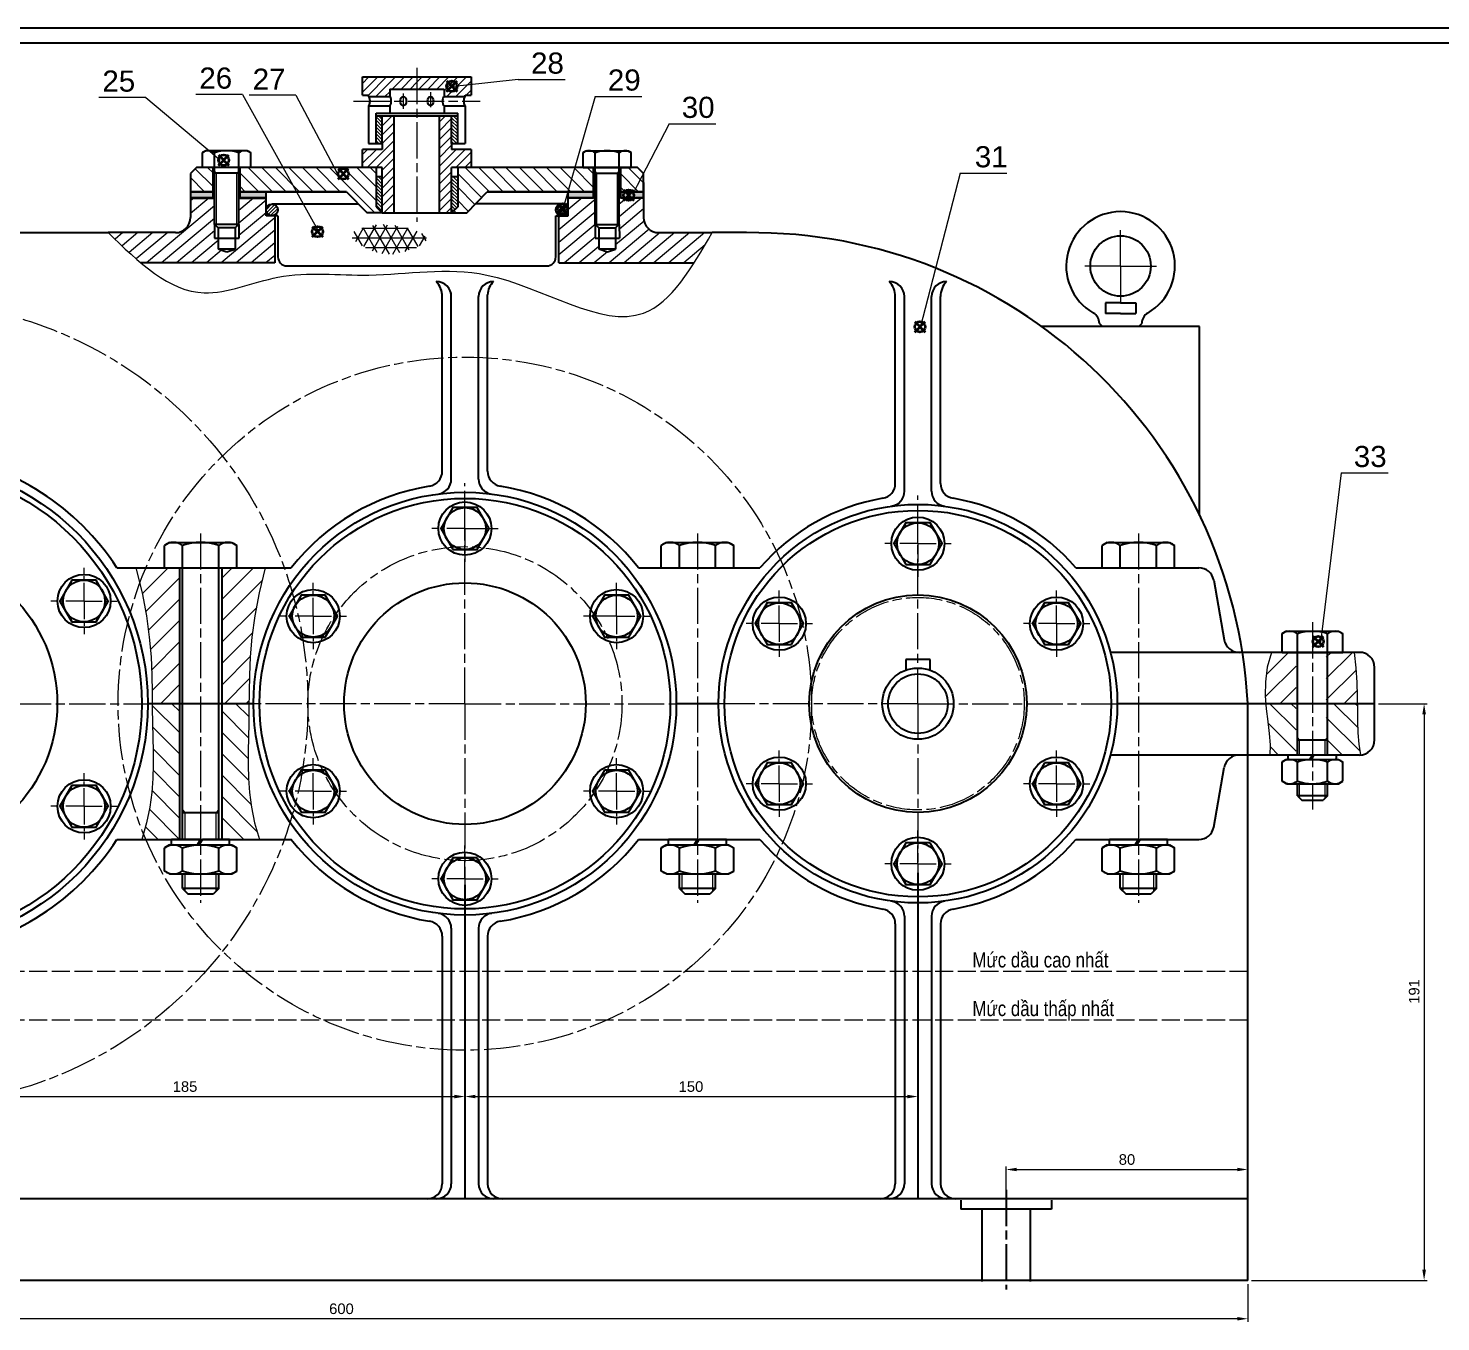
# Model space of a CAD drawing. Header units: millimetres. Extents: x 616 to 1805, y 3019 to 3860.
# Drawn here: x 895.4 to 1363.1, y 3432 to 3860.4 of the extents above; entities that cross this region are included whole.
import ezdxf

# ---------------------------------------------------------------- set-up
doc = ezdxf.new("R2010")
doc.units = ezdxf.units.MM
for name, pattern in [('AM_ISO02W050', [7.5, 6, -1.5]), ('AM_ISO08W050', [18, 12, -1.5, 3, -1.5]), ('AM_ISO08W050x2', [9, 6, -0.75, 1.5, -0.75])]:
    doc.linetypes.add(name, pattern=pattern)
doc.layers.add('AM_12', color=7, linetype='Continuous', lineweight=35, plot=False)
for name, color, linetype, lineweight in [('AM_7', 4, 'AM_ISO08W050', 25), ('Dim', 2, 'Continuous', 9), ('dường tâm', 4, 'AM_ISO08W050', 13), ('net duong chi so', 3, 'Continuous', 13), ('Net mảnh', 3, 'Continuous', 13), ('Nét đứt mảnh', 6, 'AM_ISO02W050', 13), ('Text', 7, 'Continuous', 9), ('đường hatch', 1, 'Continuous', 13)]:
    doc.layers.add(name, color=color, linetype=linetype, lineweight=lineweight)
doc.styles.get("Standard").update_dxf_attribs({"font": 'arial.ttf'})
doc.styles.add('tieu de', font='arial.ttf', dxfattribs={"width": 0.8})

msp = doc.modelspace()

# ---------------------------------------------------------------- hatches: boundary and pattern name
at = {"layer": 'đường hatch'}
h = msp.add_hatch(color=256, dxfattribs=at)
h.paths.add_polyline_path([(956.59, 3804.24), (956.59, 3806.24), (949.09, 3806.24), (949.09, 3804.24)])
h.paths.add_polyline_path([(1091.59, 3806.24), (1091.59, 3804.24), (1099.09, 3804.24), (1099.09, 3806.24)])
h.paths.add_polyline_path([(974.14, 3804.24), (974.14, 3806.24), (965.59, 3806.24), (965.59, 3804.24)])
h.paths.add_polyline_path([(1074.14, 3806.24), (1074.15, 3804.24), (1082.59, 3804.24), (1082.59, 3806.24)])
h = msp.add_hatch(dxfattribs=at)
h.set_pattern_fill('NET3', color=256)
edge = h.paths.add_edge_path()
edge.add_spline(control_points=[(1011.42, 3795.43), (1006.65, 3794.42), (998.79, 3792.76), (1010.17, 3785.59), (1017.33, 3784.7), (1031.8, 3790.97), (1018.65, 3795.18), (1013.58, 3795.36), (1011.42, 3795.43)], knot_values=[0, 0, 0, 0, 9.875608, 16.238359, 28.999737, 37.376023, 47.112432, 54.263946, 54.263946, 54.263946, 54.263946], degree=3, periodic=0)

# ---------------------------------------------------------------- linework, layer by layer
for p, q in [((1804.88, 3860.39), (615.88, 3860.39)), ((1799.88, 3855.39), (635.88, 3855.39)), ((1006.09, 3838.24), (1006.09, 3844.24)), ((1006.09, 3844.24), (1042.09, 3844.24)), ((1015.09, 3840.24), (1033.09, 3840.24)), ((1015.09, 3840.24), (1015.09, 3837.74)), ((1033.09, 3840.24), (1033.09, 3837.74)), ((1042.09, 3844.24), (1042.09, 3838.24)), ((1006.09, 3838.24), (1008.09, 3838.24)), ((1008.09, 3837.74), (1008.09, 3838.24)), ((1008.11, 3837.74), (1008.11, 3837.74)), ((1008.11, 3837.74), (1015.09, 3837.74)), ((1033.09, 3837.74), (1040.09, 3837.74)), ((1040.09, 3838.24), (1042.09, 3838.24)), ((1040.09, 3837.74), (1040.09, 3838.24)), ((1008.09, 3834.74), (1015.09, 3834.74)), ((1008.09, 3834.74), (1008.09, 3822.24)), ((1010.59, 3832.24), (1037.59, 3832.24)), ((1010.59, 3822.24), (1010.59, 3832.24)), ((1037.59, 3831.24), (1010.59, 3831.24)), ((1012.59, 3822.24), (1012.59, 3831.24)), ((1015.09, 3834.74), (1015.09, 3832.24)), ((1016.59, 3799.24), (1016.59, 3831.24)), ((1031.59, 3799.24), (1031.59, 3831.24)), ((1033.09, 3834.74), (1040.09, 3834.74)), ((1033.09, 3834.74), (1033.09, 3832.24)), ((1035.59, 3822.24), (1035.59, 3831.24)), ((1037.59, 3822.24), (1037.59, 3832.24)), ((1040.09, 3834.74), (1040.09, 3822.24)), ((1008.09, 3822.24), (1012.59, 3822.24)), ((1012.59, 3822.24), (1012.59, 3820.24)), ((1035.59, 3822.24), (1040.09, 3822.24)), ((1035.59, 3822.24), (1035.59, 3820.24)), ((954.21, 3819.84), (953.09, 3819.19)), ((953.09, 3814.24), (953.09, 3819.19)), ((953.09, 3814.89), (953.09, 3819.19)), ((967.96, 3819.84), (954.21, 3819.84)), ((967.96, 3819.84), (954.21, 3819.84)), ((957.09, 3813.04), (957.09, 3819.15)), ((965.09, 3813.04), (965.09, 3819.15)), ((967.96, 3819.84), (969.09, 3819.19)), ((969.09, 3814.24), (969.09, 3819.19)), ((1006.09, 3814.24), (1006.09, 3820.24)), ((1012.59, 3820.24), (1006.09, 3820.24)), ((1042.09, 3820.24), (1035.59, 3820.24)), ((1042.09, 3820.24), (1042.09, 3814.24)), ((1080.21, 3819.84), (1079.09, 3819.19)), ((1079.09, 3814.24), (1079.09, 3819.19)), ((1080.21, 3819.84), (1093.96, 3819.84)), ((1080.21, 3819.84), (1093.96, 3819.84)), ((1083.09, 3813.04), (1083.09, 3819.15)), ((1091.09, 3813.04), (1091.09, 3819.15)), ((1093.96, 3819.84), (1095.09, 3819.19)), ((1095.09, 3814.24), (1095.09, 3819.19)), ((1095.09, 3814.89), (1095.09, 3819.19)), ((951.09, 3814.24), (949.09, 3812.24)), ((949.09, 3812.24), (949.09, 3806.24)), ((1010.59, 3814.24), (951.09, 3814.24)), ((969.09, 3814.24), (953.09, 3814.24)), ((956.59, 3804.22), (956.59, 3814.24)), ((957.09, 3795.44), (957.09, 3813.04)), ((965.09, 3812.44), (957.09, 3812.44)), ((965.09, 3795.44), (965.09, 3813.04)), ((965.59, 3804.22), (965.59, 3814.24)), ((1012.59, 3814.24), (1006.09, 3814.24)), ((1010.59, 3814.24), (1010.59, 3804.24)), ((1012.59, 3799.24), (1012.59, 3814.24)), ((1042.09, 3814.24), (1035.59, 3814.24)), ((1035.59, 3799.24), (1035.59, 3814.24)), ((1037.59, 3814.24), (1037.59, 3804.24)), ((1097.09, 3814.24), (1037.59, 3814.24)), ((1079.09, 3814.24), (1095.09, 3814.24)), ((1082.59, 3804.22), (1082.59, 3814.24)), ((1083.09, 3795.44), (1083.09, 3813.04)), ((1083.09, 3812.44), (1091.09, 3812.44)), ((1091.09, 3795.44), (1091.09, 3813.04)), ((1091.59, 3804.22), (1091.59, 3814.24)), ((1099.09, 3812.24), (1097.09, 3814.24)), ((1099.09, 3806.24), (1099.09, 3812.24)), ((1010.59, 3811.24), (1010.59, 3801.24)), ((1010.59, 3811.24), (1012.59, 3811.24)), ((1035.59, 3811.24), (1037.59, 3811.24)), ((1037.59, 3811.24), (1037.59, 3801.24)), ((949.09, 3806.24), (956.59, 3806.24)), ((956.59, 3806.24), (949.09, 3806.24)), ((949.09, 3806.24), (949.09, 3804.24)), ((956.59, 3804.24), (949.09, 3804.24)), ((949.09, 3804.24), (957.09, 3804.24)), ((949.15, 3804.06), (949.13, 3797.67)), ((956.59, 3806.24), (957.09, 3806.24)), ((965.59, 3806.24), (965.09, 3806.24)), ((974.14, 3804.22), (965.09, 3804.22)), ((965.09, 3804.06), (974.14, 3804.07)), ((965.59, 3806.24), (1000.79, 3806.24)), ((1000.79, 3806.24), (965.59, 3806.24)), ((974.14, 3804.07), (974.14, 3806.24)), ((974.15, 3798.22), (974.14, 3804.09)), ((1000.79, 3806.24), (1007.59, 3799.24)), ((1010.59, 3804.24), (1010.59, 3801.24)), ((1037.59, 3804.24), (1037.59, 3801.24)), ((1040.59, 3799.24), (1047.38, 3806.24)), ((1047.38, 3806.24), (1082.59, 3806.24)), ((1082.59, 3806.24), (1047.38, 3806.24)), ((1074.15, 3804.24), (1074.14, 3806.24)), ((1083.09, 3804.24), (1074.15, 3804.24)), ((1083.09, 3804.24), (1074.15, 3804.24)), ((1074.15, 3804.24), (1082.59, 3804.24)), ((1099.15, 3804.27), (1091.09, 3804.24)), ((1099.09, 3804.24), (1091.09, 3804.24)), ((1091.59, 3806.24), (1099.09, 3806.24)), ((1099.09, 3806.24), (1091.59, 3806.24)), ((1091.59, 3804.24), (1099.09, 3804.24)), ((1099.09, 3804.24), (1099.09, 3806.24)), ((1099.09, 3804.24), (1099.09, 3803.7)), ((978.09, 3798.22), (974.15, 3798.22)), ((976.09, 3802.22), (1004.69, 3802.22)), ((977.09, 3798.22), (977.09, 3782.69)), ((978.09, 3798.22), (978.09, 3784.66)), ((1012.59, 3799.24), (1007.59, 3799.24)), ((1010.59, 3801.24), (1012.59, 3799.24)), ((1010.59, 3801.24), (1012.59, 3799.24)), ((1012.59, 3799.24), (1012.59, 3799.24)), ((1012.59, 3799.24), (1012.59, 3799.24)), ((1012.59, 3799.24), (1035.59, 3799.24)), ((1037.59, 3801.24), (1035.59, 3799.24)), ((1035.59, 3799.24), (1037.59, 3801.24)), ((1035.59, 3799.24), (1040.59, 3799.24)), ((1072.09, 3802.22), (1043.48, 3802.22)), ((1070.09, 3798.22), (1074.15, 3798.23)), ((1070.09, 3784.66), (1070.09, 3798.22)), ((1071.09, 3782.69), (1071.09, 3798.22)), ((965.09, 3795.44), (957.09, 3795.44)), ((957.09, 3795.44), (958.29, 3794.24)), ((957.09, 3795.44), (957.09, 3790.9)), ((963.89, 3794.24), (958.29, 3794.24)), ((958.29, 3794.24), (958.29, 3787.28)), ((965.09, 3795.44), (963.89, 3794.24)), ((963.89, 3794.24), (963.89, 3787.21)), ((965.09, 3795.44), (965.17, 3790.9)), ((1083.09, 3795.44), (1091.09, 3795.44)), ((1083.09, 3795.44), (1084.29, 3794.24)), ((1083.09, 3795.44), (1083.09, 3790.9)), ((1084.29, 3794.24), (1089.89, 3794.24)), ((1084.29, 3794.24), (1084.29, 3787.28)), ((1091.09, 3795.44), (1089.89, 3794.24)), ((1089.89, 3794.24), (1089.89, 3787.21)), ((1091.09, 3795.44), (1091.17, 3790.9)), ((854.99, 3792.69), (921.84, 3792.69)), ((944.13, 3792.69), (921.84, 3792.69)), ((957.09, 3790.9), (965.2, 3790.9)), ((1083.09, 3790.9), (1091.2, 3790.9)), ((1104.16, 3792.69), (1121.9, 3792.69)), ((1133.19, 3792.69), (1121.9, 3792.69)), ((958.29, 3787.28), (961.14, 3786.35)), ((958.29, 3787.28), (963.89, 3787.28)), ((961.14, 3786.35), (963.89, 3787.21)), ((1084.29, 3787.28), (1087.15, 3786.35)), ((1084.29, 3787.28), (1089.89, 3787.28)), ((1087.15, 3786.35), (1089.89, 3787.21)), ((977.09, 3782.69), (932.69, 3782.69)), ((981.09, 3781.66), (1067.09, 3781.66)), ((1071.09, 3782.69), (1115.89, 3782.69)), ((1032.49, 3713.68), (1032.49, 3771.49)), ((1035.49, 3711.09), (1035.49, 3771.49)), ((1044.49, 3711.09), (1044.49, 3771.49)), ((1047.49, 3713.68), (1047.49, 3772.14)), ((1182.49, 3709.63), (1182.49, 3771.49)), ((1185.49, 3707.05), (1185.49, 3771.49)), ((1194.49, 3707.05), (1194.49, 3771.49)), ((1197.49, 3709.63), (1197.49, 3771.49)), ((1252.08, 3769.39), (1252.08, 3765.89)), ((1257.08, 3769.39), (1252.08, 3769.39)), ((1257.08, 3765.89), (1252.08, 3765.89)), ((1257.08, 3769.39), (1262.09, 3769.39)), ((1257.08, 3765.89), (1262.09, 3765.89)), ((1262.09, 3769.39), (1262.09, 3765.89)), ((1283.27, 3761.64), (1230.9, 3761.64)), ((1251.08, 3761.64), (1250.08, 3762.64)), ((1263.08, 3761.64), (1251.08, 3761.64)), ((1263.08, 3761.64), (1264.08, 3762.64)), ((1283.27, 3699.05), (1283.27, 3761.64)), ((1035.49, 3706.49), (1035.49, 3706.56)), ((1044.49, 3706.49), (1044.49, 3706.56)), ((1185.49, 3702.49), (1185.49, 3702.56)), ((1194.49, 3702.49), (1194.49, 3702.56)), ((942.18, 3690.09), (940.49, 3689.11)), ((940.49, 3681.69), (940.49, 3689.11)), ((942.18, 3690.09), (962.8, 3690.09)), ((942.18, 3690.09), (962.8, 3690.09)), ((946.49, 3681.69), (946.49, 3689.06)), ((958.49, 3681.69), (958.49, 3689.06)), ((962.8, 3690.09), (964.49, 3689.11)), ((964.49, 3681.69), (964.49, 3689.11)), ((964.49, 3682.67), (964.49, 3689.11)), ((1106.68, 3690.09), (1104.99, 3689.11)), ((1104.99, 3681.69), (1104.99, 3689.11)), ((1106.68, 3690.09), (1127.3, 3690.09)), ((1106.68, 3690.09), (1127.3, 3690.09)), ((1110.99, 3681.69), (1110.99, 3689.06)), ((1122.99, 3681.69), (1122.99, 3689.06)), ((1127.3, 3690.09), (1128.99, 3689.11)), ((1128.99, 3681.69), (1128.99, 3689.11)), ((1128.99, 3682.67), (1128.99, 3689.11)), ((1252.68, 3690.09), (1250.99, 3689.11)), ((1250.99, 3681.69), (1250.99, 3689.11)), ((1252.68, 3690.09), (1273.3, 3690.09)), ((1252.68, 3690.09), (1273.3, 3690.09)), ((1256.99, 3681.69), (1256.99, 3689.06)), ((1268.99, 3681.69), (1268.99, 3689.06)), ((1273.3, 3690.09), (1274.99, 3689.11)), ((1274.99, 3681.69), (1274.99, 3689.11)), ((1274.99, 3682.67), (1274.99, 3689.11)), ((924.73, 3681.69), (982.51, 3681.69)), ((940.49, 3681.69), (964.49, 3681.69)), ((945.49, 3681.69), (945.49, 3591.69)), ((946.49, 3591.69), (946.49, 3681.69)), ((958.49, 3591.69), (958.49, 3681.69)), ((959.49, 3681.69), (959.49, 3591.69)), ((1097.47, 3681.69), (1137.68, 3681.69)), ((1104.99, 3681.69), (1128.99, 3681.69)), ((1242.29, 3681.69), (1282.99, 3681.69)), ((1250.99, 3681.69), (1274.99, 3681.69)), ((1287.91, 3677.56), (1291.39, 3657.82)), ((1312.03, 3660.69), (1310.62, 3659.88)), ((1310.62, 3653.69), (1310.62, 3659.88)), ((1312.03, 3660.69), (1329.21, 3660.69)), ((1312.03, 3660.69), (1329.21, 3660.69)), ((1315.62, 3653.69), (1315.62, 3659.83)), ((1325.62, 3653.69), (1325.62, 3659.83)), ((1329.21, 3660.69), (1330.62, 3659.88)), ((1330.62, 3653.69), (1330.62, 3659.88)), ((1330.62, 3654.5), (1330.62, 3659.88)), ((1336.19, 3653.69), (1253.76, 3653.69)), ((1310.62, 3653.69), (1330.62, 3653.69)), ((1315.62, 3619.69), (1315.62, 3653.69)), ((1325.62, 3619.69), (1325.62, 3653.69)), ((1193.99, 3651.3), (1185.99, 3651.3)), ((1185.99, 3651.3), (1185.99, 3647.8)), ((1193.99, 3647.8), (1193.99, 3651.3)), ((1341.19, 3624.69), (1341.19, 3648.69)), ((969.99, 3636.69), (934.99, 3636.69)), ((1123.99, 3636.69), (1109.99, 3636.69)), ((1341.19, 3636.69), (1255.99, 3636.69)), ((1299.19, 3445.69), (1299.19, 3636.69)), ((1315.62, 3624.69), (1325.62, 3624.69)), ((1336.19, 3619.69), (1253.76, 3619.69)), ((1287.91, 3595.82), (1291.39, 3615.56)), ((1312.03, 3618.19), (1310.62, 3617.38)), ((1310.62, 3611), (1310.62, 3617.38)), ((1312.03, 3618.19), (1329.21, 3618.19)), ((1312.62, 3618.19), (1312.62, 3619.69)), ((1320.62, 3619.69), (1312.62, 3619.69)), ((1312.62, 3618.19), (1319.72, 3618.19)), ((1315.62, 3611.05), (1315.62, 3617.33)), ((1319.72, 3618.19), (1320.62, 3619.69)), ((1320.22, 3618.19), (1321.12, 3619.69)), ((1320.22, 3618.19), (1328.62, 3618.19)), ((1328.62, 3619.69), (1321.12, 3619.69)), ((1325.62, 3611.05), (1325.62, 3617.33)), ((1328.62, 3618.19), (1328.62, 3619.69)), ((1329.21, 3618.19), (1330.62, 3617.38)), ((1330.62, 3611), (1330.62, 3617.38)), ((1312.03, 3610.19), (1310.62, 3611)), ((1329.21, 3610.19), (1330.62, 3611)), ((1312.03, 3610.19), (1329.21, 3610.19)), ((1315.62, 3606.19), (1315.62, 3610.19)), ((1315.62, 3606.19), (1317.12, 3604.69)), ((1325.62, 3606.19), (1315.62, 3606.19)), ((1325.62, 3606.19), (1324.12, 3604.69)), ((1325.62, 3606.19), (1325.62, 3610.19)), ((1317.12, 3604.69), (1324.12, 3604.69)), ((946.49, 3600.69), (958.49, 3600.69)), ((924.73, 3591.69), (982.54, 3591.69)), ((942.18, 3589.89), (940.49, 3588.91)), ((940.49, 3581.27), (940.49, 3588.91)), ((942.18, 3589.89), (962.8, 3589.89)), ((942.89, 3589.89), (942.89, 3591.69)), ((952.49, 3591.69), (942.89, 3591.69)), ((942.89, 3589.89), (951.41, 3589.89)), ((946.49, 3581.32), (946.49, 3588.86)), ((951.41, 3589.89), (952.49, 3591.69)), ((952.01, 3589.89), (953.08, 3591.69)), ((952.01, 3589.89), (962.09, 3589.89)), ((962.09, 3591.69), (953.08, 3591.69)), ((958.49, 3581.32), (958.49, 3588.86)), ((962.09, 3589.89), (962.09, 3591.69)), ((962.8, 3589.89), (964.49, 3588.91)), ((964.49, 3581.27), (964.49, 3588.91)), ((1097.47, 3591.69), (1137.68, 3591.69)), ((1106.68, 3589.89), (1104.99, 3588.91)), ((1104.99, 3581.27), (1104.99, 3588.91)), ((1106.68, 3589.89), (1127.3, 3589.89)), ((1107.39, 3589.89), (1107.39, 3591.69)), ((1116.99, 3591.69), (1107.39, 3591.69)), ((1107.39, 3589.89), (1115.91, 3589.89)), ((1110.99, 3581.32), (1110.99, 3588.86)), ((1115.91, 3589.89), (1116.99, 3591.69)), ((1116.51, 3589.89), (1117.58, 3591.69)), ((1116.51, 3589.89), (1126.59, 3589.89)), ((1126.59, 3591.69), (1117.58, 3591.69)), ((1122.99, 3581.32), (1122.99, 3588.86)), ((1126.59, 3589.89), (1126.59, 3591.69)), ((1127.3, 3589.89), (1128.99, 3588.91)), ((1128.99, 3581.27), (1128.99, 3588.91)), ((1242.29, 3591.69), (1282.99, 3591.69)), ((1252.68, 3589.89), (1250.99, 3588.91)), ((1250.99, 3581.27), (1250.99, 3588.91)), ((1252.68, 3589.89), (1273.3, 3589.89)), ((1253.39, 3589.89), (1253.39, 3591.69)), ((1262.99, 3591.69), (1253.39, 3591.69)), ((1253.39, 3589.89), (1261.91, 3589.89)), ((1256.99, 3581.32), (1256.99, 3588.86)), ((1261.91, 3589.89), (1262.99, 3591.69)), ((1262.51, 3589.89), (1263.58, 3591.69)), ((1262.51, 3589.89), (1272.59, 3589.89)), ((1272.59, 3591.69), (1263.58, 3591.69)), ((1268.99, 3581.32), (1268.99, 3588.86)), ((1272.59, 3589.89), (1272.59, 3591.69)), ((1273.3, 3589.89), (1274.99, 3588.91)), ((1274.99, 3581.27), (1274.99, 3588.91)), ((942.18, 3580.29), (940.49, 3581.27)), ((942.18, 3580.29), (962.8, 3580.29)), ((946.49, 3575.49), (946.49, 3580.29)), ((958.49, 3575.49), (958.49, 3580.29)), ((962.8, 3580.29), (964.49, 3581.27)), ((1106.68, 3580.29), (1104.99, 3581.27)), ((1106.68, 3580.29), (1127.3, 3580.29)), ((1110.99, 3575.49), (1110.99, 3580.29)), ((1122.99, 3575.49), (1122.99, 3580.29)), ((1127.3, 3580.29), (1128.99, 3581.27)), ((1189.99, 3580.69), (1189.99, 3472.69)), ((1252.68, 3580.29), (1250.99, 3581.27)), ((1252.68, 3580.29), (1273.3, 3580.29)), ((1256.99, 3575.49), (1256.99, 3580.29)), ((1268.99, 3575.49), (1268.99, 3580.29)), ((1273.3, 3580.29), (1274.99, 3581.27)), ((946.49, 3575.49), (948.29, 3573.69)), ((958.49, 3575.49), (946.49, 3575.49)), ((948.29, 3573.69), (956.69, 3573.69)), ((958.49, 3575.49), (956.69, 3573.69)), ((1039.99, 3576.69), (1039.99, 3472.69)), ((1110.99, 3575.49), (1112.79, 3573.69)), ((1122.99, 3575.49), (1110.99, 3575.49)), ((1112.79, 3573.69), (1121.19, 3573.69)), ((1122.99, 3575.49), (1121.19, 3573.69)), ((1256.99, 3575.49), (1258.79, 3573.69)), ((1268.99, 3575.49), (1256.99, 3575.49)), ((1258.79, 3573.69), (1267.19, 3573.69)), ((1268.99, 3575.49), (1267.19, 3573.69)), ((1185.49, 3566.33), (1185.49, 3477.69)), ((1194.49, 3566.33), (1194.49, 3477.69)), ((1032.49, 3559.7), (1032.49, 3477.69)), ((1035.49, 3562.29), (1035.49, 3477.69)), ((1044.49, 3562.29), (1044.49, 3477.69)), ((1047.49, 3559.7), (1047.49, 3477.69)), ((1182.49, 3563.75), (1182.49, 3477.69)), ((1197.49, 3563.75), (1197.49, 3477.69)), ((1299.19, 3472.69), (805.29, 3472.69)), ((1204.19, 3472.28), (1204.19, 3469.28)), ((1234.19, 3472.28), (1234.19, 3469.28)), ((1234.19, 3469.28), (1204.19, 3469.28)), ((1211.19, 3469.28), (1211.19, 3445.28)), ((1227.19, 3469.28), (1227.19, 3445.28)), ((1299.19, 3445.69), (698.99, 3445.69))]:
    msp.add_line(p, q)
at = {"color": 1, "linetype": 'Continuous', "lineweight": 13}
for p, q in [((956.59, 3807.96), (950.69, 3813.85)), ((956.59, 3812.45), (954.79, 3814.24)), ((971.77, 3806.24), (965.59, 3812.43)), ((976.26, 3806.24), (968.26, 3814.24)), ((980.75, 3806.24), (972.75, 3814.24)), ((985.24, 3806.24), (977.24, 3814.24)), ((989.73, 3806.24), (981.73, 3814.24)), ((994.22, 3806.24), (986.22, 3814.24)), ((998.71, 3806.24), (990.71, 3814.24)), ((1010.2, 3799.24), (995.2, 3814.24)), ((1010.59, 3803.35), (999.69, 3814.24)), ((1010.59, 3807.84), (1004.18, 3814.24)), ((1010.59, 3812.33), (1008.67, 3814.24)), ((1045.53, 3804.33), (1037.59, 3812.27)), ((1048.11, 3806.24), (1040.11, 3814.24)), ((1052.6, 3806.24), (1044.6, 3814.24)), ((1057.09, 3806.24), (1049.09, 3814.24)), ((1061.58, 3806.24), (1053.58, 3814.24)), ((1066.07, 3806.24), (1058.07, 3814.24)), ((1070.56, 3806.24), (1062.56, 3814.24)), ((1075.05, 3806.24), (1067.05, 3814.24)), ((1079.54, 3806.24), (1071.54, 3814.24)), ((1082.59, 3807.68), (1076.03, 3814.24)), ((1082.59, 3812.17), (1080.52, 3814.24)), ((1097.5, 3806.24), (1091.59, 3812.15)), ((1099.09, 3809.14), (1093.99, 3814.24)), ((953.81, 3806.24), (949.09, 3810.97)), ((967.28, 3806.24), (965.59, 3807.94)), ((1043.31, 3802.05), (1037.59, 3807.78)), ((1093.01, 3806.24), (1091.59, 3807.66)), ((949.32, 3806.24), (949.09, 3806.48)), ((955.17, 3804.09), (949.13, 3799.02)), ((950.2, 3804.06), (949.15, 3803.18)), ((969.96, 3804.07), (965.09, 3799.97)), ((974.14, 3803.43), (965.09, 3795.83)), ((1041.1, 3799.77), (1037.59, 3803.29)), ((1083.09, 3803.66), (1071.09, 3793.59)), ((1078.84, 3804.24), (1074.16, 3800.31)), ((1098.6, 3804.24), (1091.09, 3797.94)), ((1093.66, 3804.24), (1091.09, 3802.08)), ((957.09, 3801.55), (934.61, 3782.69)), ((974.15, 3799.29), (965.15, 3791.74)), ((1037.14, 3799.24), (1036.37, 3800.02)), ((1083.09, 3799.52), (1071.09, 3789.45)), ((1071.67, 3798.23), (1071.09, 3797.74)), ((1099.16, 3800.57), (1091.12, 3793.82)), ((957.09, 3797.4), (939.55, 3782.69)), ((957.09, 3793.26), (944.49, 3782.69)), ((977.09, 3797.61), (959.31, 3782.69)), ((977.09, 3793.46), (964.25, 3782.69)), ((1083.09, 3795.37), (1071.09, 3785.3)), ((1100.99, 3793.82), (1087.73, 3782.69)), ((1099.29, 3796.54), (1089.89, 3788.64)), ((926.77, 3792.69), (924.13, 3790.48)), ((931.71, 3792.69), (926.45, 3788.28)), ((936.65, 3792.69), (928.79, 3786.1)), ((941.59, 3792.69), (931.19, 3783.97)), ((958.29, 3790.12), (949.43, 3782.69)), ((964.15, 3790.9), (963.89, 3790.68)), ((977.09, 3789.32), (969.18, 3782.69)), ((1083.09, 3791.23), (1072.91, 3782.69)), ((1104.59, 3792.69), (1092.67, 3782.69)), ((1109.53, 3792.69), (1097.61, 3782.69)), ((1114.47, 3792.69), (1102.55, 3782.69)), ((1119.41, 3792.69), (1107.49, 3782.69)), ((1119.54, 3788.66), (1112.43, 3782.69)), ((959.4, 3786.91), (954.37, 3782.69)), ((977.09, 3785.17), (974.12, 3782.69)), ((1084.29, 3788.09), (1077.85, 3782.69)), ((1087.15, 3786.35), (1082.79, 3782.69))]:
    msp.add_line(p, q, dxfattribs=at)
at = {"linetype": 'ByBlock'}
for p, q in [((1099.14, 3809.27), (1099.16, 3797.68)), ((949.15, 3804.06), (957.09, 3804.09)), ((965.09, 3804.06), (974.14, 3804.09)), ((1074.16, 3798.23), (1074.15, 3804.24))]:
    msp.add_line(p, q, dxfattribs=at)
for points in [[(1035.99, 3687.76), (1043.99, 3687.76), (1047.99, 3694.69), (1043.99, 3701.62), (1035.99, 3701.62), (1031.99, 3694.69)], [(1185.99, 3682.76), (1193.99, 3682.76), (1197.99, 3689.69), (1193.99, 3696.62), (1185.99, 3696.62), (1181.99, 3689.69)], [(905.88, 3670.69), (909.88, 3663.76), (917.88, 3663.76), (921.88, 3670.69), (917.88, 3677.62), (909.88, 3677.62)], [(993.76, 3658.76), (997.76, 3665.69), (993.76, 3672.62), (985.76, 3672.62), (981.76, 3665.69), (985.76, 3658.76)], [(1082.22, 3665.69), (1086.22, 3658.76), (1094.22, 3658.76), (1098.22, 3665.69), (1094.22, 3672.62), (1086.22, 3672.62)], [(1148.09, 3656.26), (1152.09, 3663.19), (1148.09, 3670.12), (1140.09, 3670.12), (1136.09, 3663.19), (1140.09, 3656.26)], [(1227.89, 3663.19), (1231.89, 3656.26), (1239.89, 3656.26), (1243.89, 3663.19), (1239.89, 3670.12), (1231.89, 3670.12)], [(1152.09, 3610.19), (1148.09, 3617.12), (1140.09, 3617.12), (1136.09, 3610.19), (1140.09, 3603.26), (1148.09, 3603.26)], [(1231.89, 3617.12), (1227.89, 3610.19), (1231.89, 3603.26), (1239.89, 3603.26), (1243.89, 3610.19), (1239.89, 3617.12)], [(997.76, 3607.69), (993.76, 3614.62), (985.76, 3614.62), (981.76, 3607.69), (985.76, 3600.76), (993.76, 3600.76)], [(1086.22, 3614.62), (1082.22, 3607.69), (1086.22, 3600.76), (1094.22, 3600.76), (1098.22, 3607.69), (1094.22, 3614.62)], [(909.88, 3609.62), (905.88, 3602.69), (909.88, 3595.76), (917.88, 3595.76), (921.88, 3602.69), (917.88, 3609.62)], [(1193.99, 3590.62), (1185.99, 3590.62), (1181.99, 3583.69), (1185.99, 3576.76), (1193.99, 3576.76), (1197.99, 3583.69)], [(1043.99, 3585.62), (1035.99, 3585.62), (1031.99, 3578.69), (1035.99, 3571.76), (1043.99, 3571.76), (1047.99, 3578.69)]]:
    msp.add_lwpolyline(points, close=True)
for centre, radius in [((976.09, 3800.22), 1.94), ((1072.09, 3800.22), 2), ((1257.08, 3781.64), 10), ((854.99, 3636.69), 80), ((854.99, 3636.69), 78), ((1039.99, 3636.69), 70), ((1039.99, 3636.69), 68), ((1039.99, 3694.69), 8.8), ((1039.99, 3694.69), 6.93), ((1189.99, 3636.69), 66), ((1189.99, 3636.69), 64), ((1189.99, 3689.69), 8.8), ((1189.99, 3689.69), 6.93), ((854.99, 3636.69), 50), ((913.88, 3670.69), 8.8), ((913.88, 3670.69), 6.93), ((1039.99, 3636.69), 40), ((989.76, 3665.69), 8.8), ((989.76, 3665.69), 6.93), ((1090.22, 3665.69), 8.8), ((1090.22, 3665.69), 6.93), ((1144.09, 3663.19), 8.8), ((1189.99, 3636.69), 36), ((1235.89, 3663.19), 8.8), ((1144.09, 3663.19), 6.93), ((1235.89, 3663.19), 6.93), ((1189.99, 3636.69), 11.81), ((1189.99, 3636.69), 9.86), ((989.76, 3607.69), 8.8), ((1090.22, 3607.69), 8.8), ((1144.09, 3610.19), 8.8), ((1144.09, 3610.19), 6.93), ((1235.89, 3610.19), 8.8), ((1235.89, 3610.19), 6.93), ((913.88, 3602.69), 8.8), ((989.76, 3607.69), 6.93), ((1090.22, 3607.69), 6.93), ((913.88, 3602.69), 6.93), ((1189.99, 3583.69), 8.8), ((1039.99, 3578.69), 8.8), ((1189.99, 3583.69), 6.93), ((1039.99, 3578.69), 6.93)]:
    msp.add_circle(centre, radius)
for centre, radius, start, end in [((955.09, 3816.58), 3.26, 52.1211, 127.8789), ((961.09, 3807.84), 12, 70.5288, 109.4712), ((967.09, 3816.58), 3.26, 52.1211, 127.8789), ((1081.09, 3816.58), 3.26, 52.1211, 127.8789), ((1087.09, 3807.84), 12, 70.5288, 109.4712), ((1093.09, 3816.58), 3.26, 52.1211, 127.8789), ((944.13, 3797.69), 5, 270, 359.7725), ((1104.16, 3797.69), 5, 180.0823, 270), ((1257.08, 3781.64), 18, 300, 240), ((1134.61, 3627.89), 164.81, 3.0618, 90.4958), ((981.09, 3784.66), 3, 180, 270), ((1067.09, 3784.66), 3, 270, 0), ((1025.45, 3771.58), 7.04, 0.6986, 44.3015), ((1030.49, 3771.49), 5, 0, 90), ((1049.49, 3771.49), 5, 90, 180), ((1053.93, 3771.81), 6.45, 133.5169, 177.1197), ((1180.49, 3771.49), 5, 0, 90), ((1175.45, 3771.58), 7.04, 359.3014, 44.3014), ((1199.49, 3771.49), 5, 90, 180), ((1204.52, 3771.58), 7.04, 135.6986, 180.6986), ((1025.45, 3771.58), 7.04, 359.3014, 20.0536), ((1030.49, 3771.49), 5, 0, 14.0411), ((1246.08, 3762.59), 4, 0.7579, 60), ((1268.08, 3762.59), 4, 120, 179.2421), ((854.99, 3636.69), 83, 32.8314, 81.8338), ((1027.49, 3713.68), 5, 279.2218, 0), ((1052.49, 3713.68), 5, 180, 260.7782), ((1030.49, 3711.09), 5, 277.277, 0), ((1049.49, 3711.09), 5, 180, 262.723), ((1177.49, 3709.63), 5, 279.725, 0), ((1202.49, 3709.63), 5, 180, 260.275), ((1039.99, 3636.69), 73, 99.2218, 141.9435), ((1039.99, 3636.69), 73, 38.0565, 80.7782), ((1189.99, 3636.69), 69, 99.725, 139.2943), ((1180.49, 3707.05), 5, 277.6894, 0), ((1199.49, 3707.05), 5, 180, 262.3106), ((1189.99, 3636.69), 69, 40.7057, 80.275), ((943.49, 3685.2), 4.89, 52.1211, 127.8789), ((952.49, 3672.09), 18, 70.5288, 109.4712), ((961.49, 3685.2), 4.89, 52.1211, 127.8789), ((1107.99, 3685.2), 4.89, 52.1211, 127.8789), ((1116.99, 3672.09), 18, 70.5288, 109.4712), ((1125.99, 3685.2), 4.89, 52.1211, 127.8789), ((1253.99, 3685.2), 4.89, 52.1211, 127.8789), ((1262.99, 3672.09), 18, 70.5288, 109.4712), ((1271.99, 3685.2), 4.89, 52.1211, 127.8789), ((1282.99, 3676.69), 5, 10, 90), ((1296.31, 3658.69), 5, 190, 270), ((1313.12, 3656.62), 4.07, 52.1211, 127.8789), ((1320.62, 3645.69), 15, 70.5288, 109.4712), ((1328.12, 3656.62), 4.07, 52.1211, 127.8789), ((1336.19, 3648.69), 5, 0, 90), ((1336.19, 3624.69), 5, 270, 0), ((1296.31, 3614.69), 5, 90, 170), ((1313.12, 3614.12), 4.07, 52.1211, 127.8789), ((1320.62, 3603.19), 15, 70.5288, 109.4712), ((1328.12, 3614.12), 4.07, 52.1211, 127.8789), ((1313.12, 3614.26), 4.07, 232.1211, 307.8789), ((1320.62, 3625.19), 15, 250.5288, 289.4712), ((1328.12, 3614.26), 4.07, 232.1211, 307.8789), ((1282.99, 3596.69), 5, 270, 350), ((854.99, 3636.69), 83, 278.1662, 327.1686), ((943.49, 3585), 4.89, 52.1211, 127.8789), ((952.49, 3571.89), 18, 70.5288, 109.4712), ((961.49, 3585), 4.89, 52.1211, 127.8789), ((1039.99, 3636.69), 73, 218.0565, 260.7782), ((1039.99, 3636.69), 73, 279.2218, 321.9435), ((1107.99, 3585), 4.89, 52.1211, 127.8789), ((1116.99, 3571.89), 18, 70.5288, 109.4712), ((1125.99, 3585), 4.89, 52.1211, 127.8789), ((1189.99, 3636.69), 69, 220.7057, 260.275), ((1189.99, 3636.69), 69, 279.725, 319.2943), ((1253.99, 3585), 4.89, 52.1211, 127.8789), ((1262.99, 3571.89), 18, 70.5288, 109.4712), ((1271.99, 3585), 4.89, 52.1211, 127.8789), ((943.49, 3585.18), 4.89, 232.1211, 307.8789), ((952.49, 3598.29), 18, 250.5288, 289.4712), ((961.49, 3585.18), 4.89, 232.1211, 307.8789), ((1107.99, 3585.18), 4.89, 232.1211, 307.8789), ((1116.99, 3598.29), 18, 250.5288, 289.4712), ((1125.99, 3585.18), 4.89, 232.1211, 307.8789), ((1253.99, 3585.18), 4.89, 232.1211, 307.8789), ((1262.99, 3598.29), 18, 250.5288, 289.4712), ((1271.99, 3585.18), 4.89, 232.1211, 307.8789), ((1177.49, 3563.75), 5, 0, 80.275), ((1180.49, 3566.33), 5, 0, 82.3106), ((1199.49, 3566.33), 5, 97.6894, 180), ((1202.49, 3563.75), 5, 99.725, 180), ((1027.49, 3559.7), 5, 0, 80.7782), ((1030.49, 3562.29), 5, 0, 82.723), ((1049.49, 3562.29), 5, 97.277, 180), ((1052.49, 3559.7), 5, 99.2218, 180), ((1027.49, 3477.69), 5, 270, 0), ((1030.49, 3477.69), 5, 270, 0), ((1049.49, 3477.69), 5, 180, 270), ((1052.49, 3477.69), 5, 180, 270), ((1177.49, 3477.69), 5, 270, 0), ((1180.49, 3477.69), 5, 270, 0), ((1199.49, 3477.69), 5, 180, 270), ((1202.49, 3477.69), 5, 180, 270)]:
    msp.add_arc(centre, radius, start, end)
for centre, start_param, end_param in [((1008.09, 3836.24), 3.141593, 6.283185), ((1015.09, 3836.24), 3.141593, 6.283185), ((1033.09, 3836.24), 0, 3.141593), ((1040.09, 3836.24), 0, 3.141593)]:
    msp.add_ellipse(centre, major_axis=(0, 1.5), ratio=0.333333, start_param=start_param, end_param=end_param)
for centre in [(1019.59, 3836.24), (1028.59, 3836.24)]:
    msp.add_ellipse(centre, major_axis=(0, 1.5), ratio=0.666667)
at = {"layer": 'AM_12', "color": 4}
for p, q in [((1033.94, 3839.42), (1037.44, 3842.92)), ((1033.94, 3842.92), (1037.44, 3839.42)), ((958.36, 3814.94), (961.86, 3818.44)), ((958.36, 3818.44), (961.86, 3814.94)), ((997.97, 3810.39), (1001.47, 3813.89)), ((997.97, 3813.89), (1001.47, 3810.39)), ((1092.45, 3803.36), (1095.95, 3806.86)), ((1092.45, 3806.86), (1095.95, 3803.36)), ((1070.61, 3798.82), (1074.11, 3802.32)), ((1070.61, 3802.32), (1074.11, 3798.82)), ((989.42, 3791.27), (992.92, 3794.77)), ((989.42, 3794.77), (992.92, 3791.27)), ((1188.91, 3759.76), (1192.41, 3763.26)), ((1188.91, 3763.26), (1192.41, 3759.76)), ((1320.79, 3655.51), (1324.29, 3659.01)), ((1320.79, 3659.01), (1324.29, 3655.51))]:
    msp.add_line(p, q, dxfattribs=at)
for centre in [(1035.69, 3841.17), (960.11, 3816.69), (999.72, 3812.14), (1094.2, 3805.11), (1072.36, 3800.57), (991.17, 3793.02), (1190.66, 3761.51), (1322.54, 3657.26)]:
    msp.add_circle(centre, 1.75, dxfattribs=at)
at = {"layer": 'AM_7'}
msp.add_line((1219.19, 3475.69), (1219.19, 3442.69), dxfattribs=at)
at = {"layer": 'Dim'}
for p, q in [((1342.44, 3636.69), (1358.59, 3636.69)), ((1357.59, 3633.19), (1357.59, 3449.19)), ((1039.99, 3530.64), (1039.99, 3505.57)), ((1039.99, 3530.64), (1039.99, 3505.57)), ((1189.99, 3530.64), (1189.99, 3505.57)), ((858.49, 3506.57), (1036.49, 3506.57)), ((1043.49, 3506.57), (1186.49, 3506.57)), ((1219.19, 3470.53), (1219.19, 3483.41)), ((1222.69, 3482.41), (1295.69, 3482.41)), ((1299.19, 3470.53), (1299.19, 3483.41)), ((1299.19, 3444.44), (1299.19, 3431.98)), ((1300.44, 3445.69), (1358.59, 3445.69)), ((1295.69, 3432.98), (702.49, 3432.98))]:
    msp.add_line(p, q, dxfattribs=at)
for points in [[(1357.01, 3633.19), (1358.18, 3633.19), (1357.59, 3636.69)], [(1036.49, 3507.16), (1036.49, 3505.99), (1039.99, 3506.57)], [(1043.49, 3507.16), (1043.49, 3505.99), (1039.99, 3506.57)], [(1186.49, 3507.16), (1186.49, 3505.99), (1189.99, 3506.57)], [(1222.69, 3482.99), (1222.69, 3481.83), (1219.19, 3482.41)], [(1295.69, 3482.99), (1295.69, 3481.83), (1299.19, 3482.41)], [(1357.01, 3449.19), (1358.18, 3449.19), (1357.59, 3445.69)], [(1295.69, 3433.57), (1295.69, 3432.4), (1299.19, 3432.98)]]:
    msp.add_solid(points, dxfattribs=at)
at = {"layer": 'dường tâm'}
for p, q in [((1024.09, 3847.24), (1024.09, 3796.24)), ((1003.09, 3836.24), (1045.09, 3836.24)), ((1019.59, 3838.74), (1019.59, 3833.74)), ((1028.59, 3839.24), (1028.59, 3834.24)), ((1257.08, 3781.64), (1257.08, 3793.52)), ((1257.08, 3781.64), (1245.21, 3781.64)), ((1257.08, 3781.64), (1257.08, 3769.77)), ((1257.08, 3781.64), (1268.96, 3781.64)), ((1039.99, 3636.69), (1039.99, 3709.69)), ((1039.99, 3694.69), (1039.99, 3705.69)), ((1189.99, 3636.69), (1189.99, 3705.69)), ((952.49, 3693.09), (952.49, 3570.69)), ((1039.99, 3694.69), (1050.99, 3694.69)), ((1116.99, 3693.09), (1116.99, 3570.69)), ((1262.99, 3693.09), (1262.99, 3570.69)), ((1090.22, 3665.69), (1090.22, 3676.69)), ((1090.22, 3665.69), (1079.22, 3665.69)), ((1235.89, 3663.19), (1235.89, 3652.19)), ((1320.62, 3663.69), (1320.62, 3601.69)), ((854.99, 3636.69), (937.99, 3636.69)), ((1039.99, 3636.69), (966.99, 3636.69)), ((1039.99, 3636.69), (1039.99, 3563.69)), ((1039.99, 3636.69), (1112.99, 3636.69)), ((1189.99, 3636.69), (1120.99, 3636.69)), ((1189.99, 3636.69), (1120.99, 3636.69)), ((1189.99, 3636.69), (1288.99, 3636.69)), ((1189.99, 3636.69), (1288.99, 3636.69)), ((1189.99, 3636.69), (1189.99, 3567.69)), ((1039.99, 3578.69), (1039.99, 3566.45))]:
    msp.add_line(p, q, dxfattribs=at)
at = {"layer": 'dường tâm', "linetype": 'AM_ISO08W050x2'}
for p, q in [((1189.99, 3689.69), (1189.99, 3700.69)), ((1039.99, 3694.69), (1028.99, 3694.69)), ((1039.99, 3694.69), (1039.99, 3683.69)), ((1189.99, 3689.69), (1178.99, 3689.69)), ((1189.99, 3689.69), (1200.99, 3689.69)), ((1189.99, 3689.69), (1189.99, 3678.69)), ((913.88, 3670.69), (913.88, 3681.69)), ((989.76, 3665.69), (989.76, 3676.69)), ((1144.09, 3663.19), (1144.09, 3674.19)), ((1235.89, 3663.19), (1235.89, 3674.19)), ((913.88, 3670.69), (902.88, 3670.69)), ((913.88, 3670.69), (924.88, 3670.69)), ((913.88, 3670.69), (913.88, 3659.69)), ((989.76, 3665.69), (978.76, 3665.69)), ((989.76, 3665.69), (1000.76, 3665.69)), ((989.76, 3665.69), (989.76, 3654.69)), ((1090.22, 3665.69), (1101.22, 3665.69)), ((1090.22, 3665.69), (1090.22, 3654.69)), ((1144.09, 3663.19), (1133.09, 3663.19)), ((1144.09, 3663.19), (1155.09, 3663.19)), ((1144.09, 3663.19), (1144.09, 3652.19)), ((1235.89, 3663.19), (1224.89, 3663.19)), ((1235.89, 3663.19), (1246.89, 3663.19)), ((1144.09, 3610.19), (1144.09, 3621.19)), ((1235.89, 3610.19), (1235.89, 3621.19)), ((989.76, 3607.69), (989.76, 3618.69)), ((1090.22, 3607.69), (1090.22, 3618.69)), ((913.88, 3602.69), (913.88, 3613.69)), ((989.76, 3607.69), (978.76, 3607.69)), ((989.76, 3607.69), (1000.76, 3607.69)), ((989.76, 3607.69), (989.76, 3596.69)), ((1090.22, 3607.69), (1079.22, 3607.69)), ((1090.22, 3607.69), (1101.22, 3607.69)), ((1090.22, 3607.69), (1090.22, 3596.69)), ((1144.09, 3610.19), (1133.09, 3610.19)), ((1144.09, 3610.19), (1155.09, 3610.19)), ((1144.09, 3610.19), (1144.09, 3599.19)), ((1235.89, 3610.19), (1224.89, 3610.19)), ((1235.89, 3610.19), (1246.89, 3610.19)), ((1235.89, 3610.19), (1235.89, 3599.19)), ((913.88, 3602.69), (902.88, 3602.69)), ((913.88, 3602.69), (924.88, 3602.69)), ((913.88, 3602.69), (913.88, 3591.69)), ((1189.99, 3583.69), (1189.99, 3594.69)), ((1039.99, 3578.69), (1039.99, 3589.69)), ((1189.99, 3583.69), (1178.99, 3583.69)), ((1189.99, 3583.69), (1200.99, 3583.69)), ((1189.99, 3583.69), (1189.99, 3572.69)), ((1039.99, 3578.69), (1028.99, 3578.69)), ((1039.99, 3578.69), (1050.99, 3578.69)), ((1039.99, 3578.69), (1039.99, 3567.69))]:
    msp.add_line(p, q, dxfattribs=at)
at = {"layer": 'dường tâm'}
for centre, radius in [((854.99, 3636.69), 133), ((1039.99, 3636.69), 114.8), ((1039.99, 3636.69), 52), ((1189.99, 3636.69), 35.2)]:
    msp.add_circle(centre, radius, dxfattribs=at)
at = {"layer": 'net duong chi so', "linetype": 'Continuous'}
for p, q in [((1039.49, 3841.43), (1036.01, 3841.06)), ((956.25, 3819), (958.93, 3816.75)), ((996.57, 3814.44), (998.21, 3811.34)), ((1097.05, 3808.27), (1095.44, 3805.16)), ((1073.6, 3804.63), (1072.64, 3801.26)), ((989.79, 3796.26), (991.49, 3793.2)), ((1191.57, 3764.62), (1190.69, 3761.23)), ((1323.7, 3660.43), (1323.28, 3656.95))]:
    msp.add_line(p, q, dxfattribs=at)
at = {"layer": 'net duong chi so'}
for p, q in [((1057.67, 3843.4), (1039.49, 3841.43)), ((1057.67, 3843.4), (1073.15, 3843.4)), ((934.29, 3837.43), (918.81, 3837.43)), ((934.29, 3837.43), (956.25, 3819)), ((966.37, 3838.43), (950.89, 3838.43)), ((966.37, 3838.43), (989.79, 3796.26)), ((984.03, 3838.18), (968.55, 3838.18)), ((984.03, 3838.18), (996.57, 3814.44)), ((1083.1, 3837.78), (1073.6, 3804.63)), ((1083.1, 3837.78), (1098.58, 3837.78)), ((1107.62, 3828.73), (1097.05, 3808.27)), ((1107.62, 3828.73), (1123.1, 3828.73)), ((1203.99, 3812.37), (1191.57, 3764.62)), ((1203.99, 3812.37), (1219.47, 3812.37)), ((1330.15, 3713.1), (1323.7, 3660.43)), ((1330.15, 3713.1), (1345.63, 3713.1))]:
    msp.add_line(p, q, dxfattribs=at)
at = {"layer": 'Net mảnh'}
for p, q in [((931.08, 3681.69), (933.1, 3673.45)), ((973.89, 3681.69), (971.87, 3673.45)), ((933.1, 3673.45), (934.54, 3665.83)), ((971.87, 3673.45), (970.44, 3665.83)), ((934.54, 3665.83), (935.49, 3658.77)), ((970.44, 3665.83), (969.48, 3658.77)), ((935.49, 3658.77), (936.07, 3652.23)), ((969.48, 3658.77), (968.9, 3652.23)), ((1307.04, 3653.69), (1305.66, 3648.73)), ((1334.41, 3653.69), (1334.99, 3648.52)), ((936.07, 3652.23), (936.36, 3646.15)), ((968.9, 3652.23), (968.61, 3646.15)), ((1305.66, 3648.73), (1305.04, 3643.94)), ((1334.99, 3648.52), (1335.31, 3643.69)), ((936.36, 3646.15), (936.46, 3640.49)), ((968.61, 3646.15), (968.51, 3640.49)), ((1305.04, 3643.94), (1304.98, 3639.33)), ((1335.31, 3643.69), (1335.45, 3639.16)), ((936.46, 3640.49), (936.48, 3635.2)), ((968.51, 3640.49), (968.49, 3635.2)), ((1304.98, 3639.33), (1305.29, 3634.93)), ((1335.45, 3639.16), (1335.49, 3634.9)), ((936.48, 3635.2), (936.5, 3630.22)), ((968.49, 3635.2), (968.47, 3630.22)), ((1305.29, 3634.93), (1305.79, 3630.75)), ((1335.49, 3634.9), (1335.54, 3630.85)), ((936.5, 3630.22), (936.61, 3625.49)), ((968.47, 3630.22), (968.37, 3625.49)), ((1305.79, 3630.75), (1306.28, 3626.8)), ((1335.54, 3630.85), (1335.68, 3627)), ((936.61, 3625.49), (936.73, 3620.93)), ((968.37, 3625.49), (968.24, 3620.93)), ((1306.28, 3626.8), (1306.58, 3623.11)), ((1335.68, 3627), (1335.99, 3623.29)), ((936.73, 3620.93), (936.79, 3616.45)), ((968.24, 3620.93), (968.19, 3616.45)), ((1306.58, 3623.11), (1306.5, 3619.69)), ((1335.99, 3623.29), (1336.57, 3619.7)), ((936.79, 3616.45), (936.69, 3611.94)), ((968.19, 3616.45), (968.28, 3611.94)), ((936.69, 3611.94), (936.35, 3607.3)), ((968.28, 3611.94), (968.62, 3607.3)), ((936.35, 3607.3), (935.68, 3602.45)), ((968.62, 3607.3), (969.29, 3602.45)), ((935.68, 3602.45), (934.6, 3597.27)), ((969.29, 3602.45), (970.37, 3597.27)), ((934.6, 3597.27), (933.02, 3591.69)), ((970.37, 3597.27), (971.96, 3591.69))]:
    msp.add_line(p, q, dxfattribs=at)
msp.add_spline([(921.84, 3792.69), (953.66, 3772.74), (978.04, 3777.91), (1008.18, 3778.64), (1047.22, 3778.66), (1099.17, 3766.06), (1121.9, 3792.69)], degree=3, dxfattribs=at)
at = {"layer": 'Nét đứt mảnh'}
for p, q in [((1299.19, 3548.02), (682.35, 3548.02)), ((1299.19, 3531.89), (682.25, 3531.89))]:
    msp.add_line(p, q, dxfattribs=at)
at = {"layer": 'đường hatch', "linetype": 'Continuous'}
for p, q in [((1006.08, 3842.14), (1008.19, 3844.24)), ((1006.08, 3839.19), (1011.13, 3844.24)), ((1008.07, 3838.24), (1014.07, 3844.24)), ((1010.51, 3837.74), (1017.01, 3844.24)), ((1015.95, 3840.24), (1019.95, 3844.24)), ((1018.9, 3840.24), (1022.9, 3844.24)), ((1021.84, 3840.24), (1024.09, 3842.49)), ((1024.09, 3842.49), (1025.84, 3844.24)), ((1024.78, 3840.24), (1028.78, 3844.24)), ((1027.72, 3840.24), (1031.72, 3844.24)), ((1030.66, 3840.24), (1034.66, 3844.24)), ((1033.09, 3839.72), (1037.6, 3844.24)), ((1034.05, 3837.74), (1040.55, 3844.24)), ((1036.99, 3837.74), (1042.09, 3842.84)), ((1040.43, 3838.24), (1042.09, 3839.9)), ((1013.45, 3837.74), (1015.08, 3839.37)), ((1039.93, 3837.74), (1040.07, 3837.88)), ((1012.59, 3830.99), (1012.84, 3831.24)), ((1012.59, 3828.05), (1015.78, 3831.24)), ((1031.59, 3829.4), (1033.43, 3831.24)), ((1031.59, 3826.46), (1035.59, 3830.46)), ((1012.59, 3825.1), (1016.59, 3829.1)), ((1012.59, 3822.16), (1016.59, 3826.16)), ((1031.59, 3823.51), (1035.59, 3827.51)), ((1007.6, 3814.24), (1016.59, 3823.22)), ((1031.59, 3820.57), (1035.59, 3824.57)), ((1031.59, 3817.63), (1035.59, 3821.63)), ((1006.09, 3818.6), (1007.72, 3820.24)), ((1006.09, 3815.66), (1010.66, 3820.24)), ((1010.55, 3814.24), (1016.59, 3820.28)), ((1012.59, 3813.34), (1016.59, 3817.34)), ((1031.59, 3814.69), (1037.14, 3820.24)), ((1031.59, 3811.75), (1040.08, 3820.24)), ((1037.02, 3814.24), (1042.09, 3819.31)), ((1012.59, 3810.4), (1016.59, 3814.4)), ((1031.59, 3808.81), (1035.59, 3812.81)), ((1039.96, 3814.24), (1042.09, 3816.36)), ((1012.59, 3807.46), (1016.59, 3811.46)), ((1012.59, 3804.51), (1016.59, 3808.51)), ((1031.59, 3805.86), (1035.59, 3809.86)), ((1012.59, 3801.57), (1016.59, 3805.57)), ((1013.19, 3799.24), (1016.59, 3802.63)), ((1031.59, 3802.92), (1035.59, 3806.92)), ((1031.59, 3799.98), (1035.59, 3803.98)), ((974.14, 3800.24), (976.1, 3802.19)), ((974.36, 3799.32), (977.01, 3801.98)), ((974.86, 3798.7), (977.64, 3801.47)), ((975.61, 3798.32), (978.02, 3800.72)), ((976.81, 3798.38), (977.96, 3799.53)), ((1016.14, 3799.24), (1016.59, 3799.69)), ((1033.79, 3799.24), (1035.59, 3801.04)), ((1070.11, 3799.9), (1072.41, 3802.2)), ((1070.13, 3800.62), (1071.69, 3802.18)), ((1070.28, 3799.36), (1072.95, 3802.03)), ((1070.56, 3798.93), (1073.38, 3801.75)), ((1070.93, 3798.59), (1073.72, 3801.38)), ((1071.39, 3798.35), (1073.96, 3800.92)), ((1071.97, 3798.23), (1074.08, 3800.34)), ((1072.81, 3798.36), (1073.95, 3799.49)), ((933.16, 3673.11), (941.74, 3681.69)), ((934.15, 3681.17), (934.67, 3681.69)), ((959.49, 3678.22), (962.96, 3681.69)), ((959.49, 3671.15), (970.03, 3681.69)), ((934.28, 3667.16), (945.49, 3678.36)), ((959.49, 3664.08), (972.85, 3677.44)), ((935.19, 3661), (945.49, 3671.29)), ((959.49, 3657.01), (970.93, 3668.45)), ((935.86, 3654.59), (945.49, 3664.22)), ((959.49, 3649.94), (969.66, 3660.11)), ((936.27, 3647.94), (945.49, 3657.15)), ((1305.36, 3646.4), (1312.65, 3653.69)), ((1325.19, 3652.08), (1326.79, 3653.69)), ((1325.19, 3645.01), (1333.86, 3653.69)), ((936.45, 3641.04), (945.49, 3650.08)), ((959.49, 3642.86), (968.91, 3652.29)), ((1305, 3638.97), (1315.19, 3649.15)), ((960.38, 3636.69), (968.59, 3644.9)), ((1325.19, 3637.94), (1335.04, 3647.8)), ((939.17, 3636.69), (945.49, 3643.01)), ((1309.79, 3636.69), (1315.19, 3642.08)), ((1331.01, 3636.69), (1335.39, 3641.07)), ((945.49, 3627.1), (936.48, 3636.11)), ((945.49, 3634.17), (942.96, 3636.69)), ((968.36, 3625.43), (959.49, 3634.31)), ((968.48, 3632.39), (964.18, 3636.69)), ((967.45, 3636.69), (968.5, 3637.74)), ((1315.19, 3628.02), (1306.52, 3636.69)), ((1315.19, 3635.09), (1313.59, 3636.69)), ((1335.61, 3628.81), (1327.73, 3636.69)), ((1335.48, 3636.01), (1334.8, 3636.69)), ((1315.19, 3620.95), (1305.84, 3630.29)), ((1336.36, 3620.99), (1325.19, 3632.16)), ((945.49, 3620.03), (936.53, 3628.98)), ((968.21, 3618.51), (959.49, 3627.24)), ((1330.59, 3619.69), (1325.19, 3625.09)), ((945.49, 3612.95), (936.71, 3621.73)), ((968.33, 3611.32), (959.49, 3620.17)), ((1309.37, 3619.69), (1306.57, 3622.5)), ((945.49, 3605.88), (936.75, 3614.62)), ((969.15, 3603.43), (959.49, 3613.1)), ((945.49, 3598.81), (936.39, 3607.9)), ((971.22, 3594.29), (959.49, 3606.03)), ((945.49, 3591.74), (935.53, 3601.7)), ((966.75, 3591.69), (959.49, 3598.95)), ((938.47, 3591.69), (934.22, 3595.94)), ((959.68, 3591.69), (959.49, 3591.88))]:
    msp.add_line(p, q, dxfattribs=at)
at = {"layer": 'đường hatch', "linetype": 'Continuous', "lineweight": 15}
for p, q in [((1012.59, 3829.01), (1010.59, 3831.01)), ((1012.59, 3830.13), (1011.48, 3831.24)), ((1037.59, 3828.7), (1035.59, 3830.7)), ((1037.59, 3829.83), (1036.17, 3831.24)), ((1037.59, 3830.95), (1037.29, 3831.24)), ((1012.59, 3827.89), (1010.59, 3829.89)), ((1012.59, 3826.76), (1010.59, 3828.76)), ((1012.59, 3825.64), (1010.59, 3827.64)), ((1012.59, 3824.52), (1010.59, 3826.52)), ((1037.59, 3827.58), (1035.59, 3829.58)), ((1037.59, 3826.46), (1035.59, 3828.46)), ((1037.59, 3825.34), (1035.59, 3827.34)), ((1037.59, 3824.21), (1035.59, 3826.21)), ((1012.59, 3823.4), (1010.59, 3825.4)), ((1012.59, 3822.27), (1010.59, 3824.27)), ((1011.5, 3822.24), (1010.59, 3823.15)), ((1037.59, 3823.09), (1035.59, 3825.09)), ((1037.31, 3822.24), (1035.59, 3823.97)), ((1036.19, 3822.24), (1035.59, 3822.85)), ((1012.59, 3808.8), (1010.59, 3810.8)), ((1012.59, 3807.68), (1010.59, 3809.68)), ((1012.59, 3806.56), (1010.59, 3808.56)), ((1012.59, 3805.43), (1010.59, 3807.43)), ((1012.59, 3809.92), (1011.27, 3811.24)), ((1012.59, 3811.05), (1012.39, 3811.24)), ((1037.59, 3808.5), (1035.59, 3810.5)), ((1037.59, 3807.38), (1035.59, 3809.38)), ((1037.59, 3806.25), (1035.59, 3808.25)), ((1037.59, 3805.13), (1035.59, 3807.13)), ((1037.59, 3809.62), (1035.97, 3811.24)), ((1037.59, 3810.74), (1037.09, 3811.24)), ((1012.59, 3804.31), (1010.59, 3806.31)), ((1012.59, 3803.19), (1010.59, 3805.19)), ((1012.59, 3802.07), (1010.59, 3804.07)), ((1012.59, 3800.94), (1010.59, 3802.94)), ((1037.59, 3804.01), (1035.59, 3806.01)), ((1037.59, 3802.89), (1035.59, 3804.89)), ((1037.59, 3801.76), (1035.59, 3803.76)), ((1037.29, 3800.94), (1035.59, 3802.64)), ((1012.59, 3799.82), (1010.59, 3801.82)), ((1036.73, 3800.38), (1035.59, 3801.52)), ((1036.16, 3799.82), (1035.59, 3800.4)), ((1035.6, 3799.26), (1035.59, 3799.27))]:
    msp.add_line(p, q, dxfattribs=at)
at = {"layer": 'đường hatch'}
for p, q in [((957.69, 3812.44), (957.09, 3813.04)), ((957.69, 3794.84), (957.69, 3812.44)), ((964.49, 3812.44), (965.09, 3813.04)), ((964.49, 3794.84), (964.49, 3812.44)), ((1083.69, 3812.44), (1083.09, 3813.04)), ((1083.69, 3794.84), (1083.69, 3812.44)), ((1090.49, 3812.44), (1091.09, 3813.04)), ((1090.49, 3794.84), (1090.49, 3812.44)), ((1316.37, 3624.69), (1315.62, 3625.44)), ((1316.37, 3619.69), (1316.37, 3624.69)), ((1324.87, 3624.69), (1325.62, 3625.44)), ((1324.87, 3619.69), (1324.87, 3624.69)), ((1316.37, 3605.44), (1316.37, 3610.19)), ((1324.87, 3605.44), (1324.87, 3610.19)), ((947.39, 3600.69), (946.49, 3601.59)), ((957.59, 3600.69), (958.49, 3601.59)), ((947.39, 3591.69), (947.39, 3600.69)), ((957.59, 3591.69), (957.59, 3600.69)), ((947.39, 3574.59), (947.39, 3580.29)), ((957.59, 3574.59), (957.59, 3580.29)), ((1111.89, 3574.59), (1111.89, 3580.29)), ((1122.09, 3574.59), (1122.09, 3580.29)), ((1257.89, 3574.59), (1257.89, 3580.29)), ((1268.09, 3574.59), (1268.09, 3580.29))]:
    msp.add_line(p, q, dxfattribs=at)

# ---------------------------------------------------------------- texts
at = {"layer": 'Dim', "color": 2}
msp.add_text('191', height=3.5, rotation=90, dxfattribs=at).set_placement((1356.03, 3537.29))
for s, p in [('185', (943.24, 3508.13)), ('150', (1110.76, 3508.13)), ('80', (1256.48, 3483.97)), ('600', (995.03, 3434.54))]:
    msp.add_text(s, height=3.5, dxfattribs=at).set_placement(p)
at = {"layer": 'net duong chi so', "color": 30}
for s, p in [('28', (1061.88, 3845.35)), ('25', (919.94, 3839.39)), ('26', (952.05, 3840.38)), ('27', (969.71, 3840.01)), ('29', (1087.31, 3839.74)), ('30', (1111.79, 3830.69)), ('31', (1208.82, 3814.33)), ('33', (1334.3, 3715.06))]:
    msp.add_text(s, height=7, dxfattribs=at).set_placement(p)
at = {"layer": 'Text', "style": 'tieu de', "width": 0.8}
for s, p in [('Mức dầu cao nhất', (1208.02, 3549.32)), ('Mức dầu thấp nhất', (1208.02, 3533.21))]:
    msp.add_text(s, height=5, dxfattribs=at).set_placement(p)

doc.saveas('drawing.dxf')
